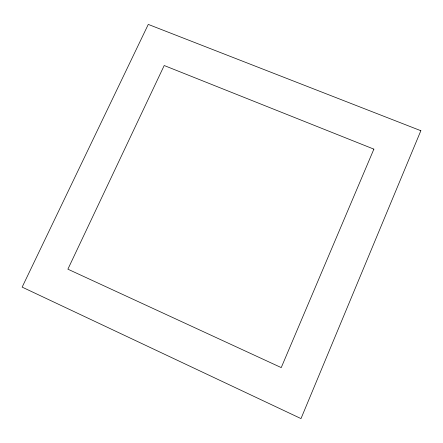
<?xml version="1.0" encoding="UTF-8"?>
<svg xmlns="http://www.w3.org/2000/svg" width="443" height="443" viewBox="0 0 443 443"><rect width="100%" height="100%" fill="white"/><g stroke="black" fill="none" stroke-linecap="round" stroke-linejoin="round"><path stroke-width="0.66" d="M420.85 130.713L300.996 418.591L22.15 287.119L148.278 24.409L420.85 130.713M373.875 149.136L281.239 367.601L67.884 269.178L164.203 65.525L373.875 149.136"/></g></svg>
